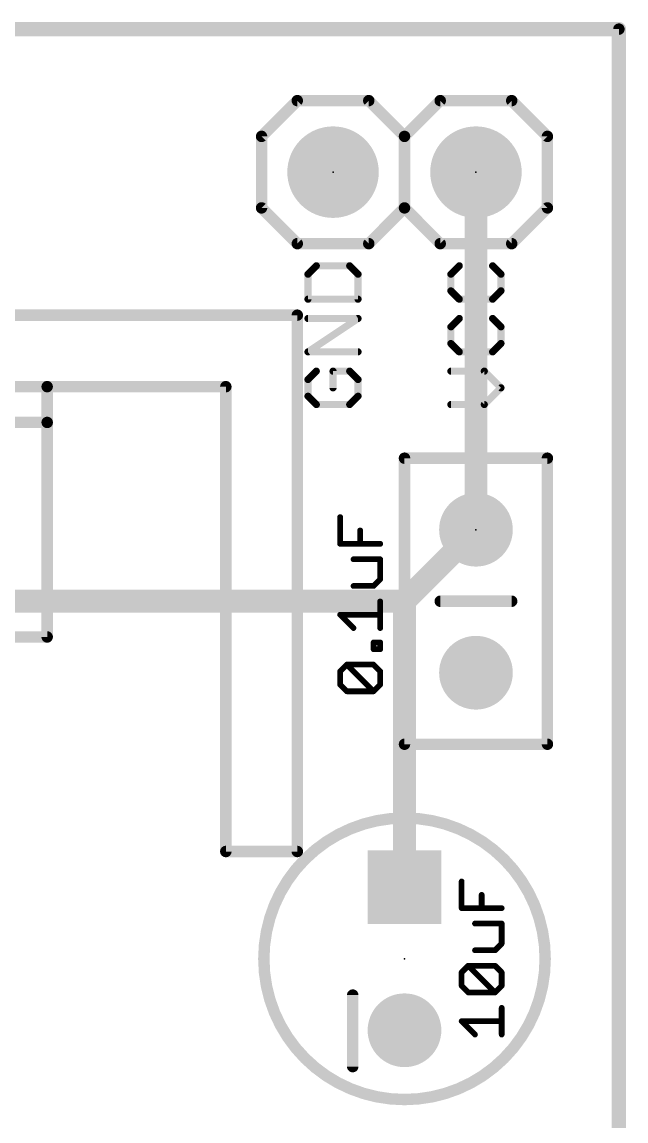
# Model space of a CAD drawing. Extents: x -0.1 to 31.9, y -3 to 31.9.
# Drawn here: x 21.14 to 31.88, y 12.36 to 31.88 of the extents above; entities that cross this region are included whole.
import ezdxf

# ---------------------------------------------------------------- set-up
doc = ezdxf.new("R2010")
doc.units = 0
for name, color, linetype in [('1', 12, 'CONTINUOUS'), ('16', 132, 'CONTINUOUS'), ('17', 110, 'CONTINUOUS'), ('20', 53, 'CONTINUOUS'), ('21', 41, 'CONTINUOUS'), ('23', 53, 'CONTINUOUS'), ('51', 53, 'CONTINUOUS')]:
    doc.layers.add(name, color=color, linetype=linetype)

# ---------------------------------------------------------------- blocks, each defined once
blk = doc.blocks.new('SQUAREP')
blk.add_solid([(-0.5, -0.5), (0.5, -0.5), (-0.5, 0.5), (0.5, 0.5)])
blk = doc.blocks.new('ROUNDP')
at = {"const_width": 0.5}
blk.add_lwpolyline([(0, -0.25, 1), (0, 0.25, 1), (0, -0.25)], format="xyb", dxfattribs=at)
blk = doc.blocks.new('RECT')
blk.add_solid([(-0.5, -0.5), (0.5, -0.5), (-0.5, 0.5), (0.5, 0.5)])

msp = doc.modelspace()

# ---------------------------------------------------------------- linework, layer by layer
at = {"layer": '1', "const_width": 0.4064}
for points in [[(29.21, 22.86), (29.21, 29.21)], [(27.94, 21.59), (29.21, 22.86)], [(20.32, 21.59), (27.94, 21.59)], [(27.94, 21.59), (27.94, 16.51)]]:
    msp.add_lwpolyline(points, dxfattribs=at)
at = {"layer": '1', "const_width": 0.2032}
for points in [[(29.3116, 29.21, 1), (29.1084, 29.21)], [(29.2818, 22.7882, 1), (29.1382, 22.9318)], [(29.1084, 22.86, 1), (29.3116, 22.86)], [(28.0416, 21.59, 1), (27.8384, 21.59)], [(27.8682, 21.6618, 1), (28.0118, 21.5182)], [(27.94, 21.4884, 1), (27.94, 21.6916)], [(27.8384, 16.51, 1), (28.0416, 16.51)]]:
    msp.add_lwpolyline(points, format="xyb", dxfattribs=at)
at = {"layer": '16', "const_width": 0.254}
for points in [[(0, 31.75), (31.75, 31.75)], [(31.75, 31.75), (31.75, 0)]]:
    msp.add_lwpolyline(points, dxfattribs=at)
at = {"layer": '16', "const_width": 0.127}
for points in [[(31.8135, 31.75, 1), (31.6865, 31.75)], [(31.75, 31.6865, 1), (31.75, 31.8135)]]:
    msp.add_lwpolyline(points, format="xyb", dxfattribs=at)
at = {"layer": '20', "const_width": 0.2032}
for points in [[(31.75, 31.75), (0, 31.75)], [(31.75, 0), (31.75, 31.75)]]:
    msp.add_lwpolyline(points, dxfattribs=at)
at = {"layer": '20', "const_width": 0.1016}
for points in [[(31.8008, 31.75, 1), (31.6992, 31.75)], [(31.75, 31.6992, 1), (31.75, 31.8008)]]:
    msp.add_lwpolyline(points, format="xyb", dxfattribs=at)
at = {"layer": '21'}
for points, const_width in [([(26.035, 30.48), (25.4, 29.845)], 0.2032), ([(26.035, 30.48), (27.305, 30.48)], 0.2032), ([(27.305, 30.48), (27.94, 29.845)], 0.2032), ([(28.575, 30.48), (27.94, 29.845)], 0.2032), ([(28.575, 30.48), (29.845, 30.48)], 0.2032), ([(29.845, 30.48), (30.48, 29.845)], 0.2032), ([(25.4, 29.845), (25.4, 28.575)], 0.2032), ([(27.94, 29.845), (27.94, 28.575)], 0.2032), ([(27.94, 29.845), (27.94, 28.575)], 0.2032), ([(30.48, 29.845), (30.48, 28.575)], 0.2032), ([(25.4, 28.575), (26.035, 27.94)], 0.2032), ([(27.94, 28.575), (27.305, 27.94)], 0.2032), ([(27.94, 28.575), (28.575, 27.94)], 0.2032), ([(30.48, 28.575), (29.845, 27.94)], 0.2032), ([(27.305, 27.94), (26.035, 27.94)], 0.2032), ([(29.845, 27.94), (28.575, 27.94)], 0.2032), ([(26.373, 27.5467), (26.2247, 27.3984)], 0.127), ([(26.9662, 27.5467), (26.373, 27.5467)], 0.127), ([(27.1145, 27.3984), (26.9662, 27.5467)], 0.127), ([(28.913, 27.5467), (28.7647, 27.3984)], 0.127), ([(29.6545, 27.3984), (29.5062, 27.5467)], 0.127), ([(26.2247, 27.3984), (26.2247, 26.9535)], 0.127), ([(27.1145, 26.9535), (27.1145, 27.3984)], 0.127), ([(28.7647, 27.3984), (28.7647, 27.1018)], 0.127), ([(29.6545, 27.1018), (29.6545, 27.3984)], 0.127), ([(28.7647, 27.1018), (28.913, 26.9535)], 0.127), ([(29.5062, 26.9535), (29.6545, 27.1018)], 0.127), ([(26.2247, 26.9535), (27.1145, 26.9535)], 0.127), ([(28.913, 26.9535), (29.5062, 26.9535)], 0.127), ([(26.2247, 26.018), (27.1145, 26.6112)], 0.127), ([(27.1145, 26.6112), (26.2247, 26.6112)], 0.127), ([(28.913, 26.6112), (28.7647, 26.4629)], 0.127), ([(29.6545, 26.4629), (29.5062, 26.6112)], 0.127), ([(28.7647, 26.4629), (28.7647, 26.1663)], 0.127), ([(29.6545, 26.1663), (29.6545, 26.4629)], 0.127), ([(28.7647, 26.1663), (28.913, 26.018)], 0.127), ([(29.5062, 26.018), (29.6545, 26.1663)], 0.127), ([(27.1145, 26.018), (26.2247, 26.018)], 0.127), ([(28.913, 26.018), (29.5062, 26.018)], 0.127), ([(26.373, 25.6757), (26.2247, 25.5274)], 0.127), ([(26.2247, 25.5274), (26.2247, 25.2308)], 0.127), ([(26.9662, 25.6757), (26.6696, 25.6757)], 0.127), ([(26.6696, 25.6757), (26.6696, 25.3791)], 0.127), ([(27.1145, 25.5274), (26.9662, 25.6757)], 0.127), ([(27.1145, 25.2308), (27.1145, 25.5274)], 0.127), ([(29.3579, 25.6757), (28.7647, 25.6757)], 0.127), ([(29.6545, 25.3791), (29.3579, 25.6757)], 0.127), ([(11.43, 25.4), (21.59, 25.4)], 0.2032), ([(21.59, 25.4), (21.59, 24.765)], 0.2032), ([(29.3579, 25.0825), (29.6545, 25.3791)], 0.127), ([(26.2247, 25.2308), (26.373, 25.0825)], 0.127), ([(26.9662, 25.0825), (27.1145, 25.2308)], 0.127), ([(26.373, 25.0825), (26.9662, 25.0825)], 0.127), ([(28.7647, 25.0825), (29.3579, 25.0825)], 0.127), ([(21.59, 24.765), (11.43, 24.765)], 0.2032), ([(21.59, 24.765), (21.59, 20.955)], 0.2032), ([(27.94, 19.05), (27.94, 24.13)], 0.2032), ([(27.94, 24.13), (30.48, 24.13)], 0.2032), ([(30.48, 24.13), (30.48, 19.05)], 0.2032), ([(26.7964, 22.6093), (26.7964, 23.0838)], 0.1016), ([(27.1523, 22.6093), (27.1523, 22.8465)], 0.1016), ([(27.5082, 22.6093), (26.7964, 22.6093)], 0.1016), ([(27.5082, 22.3354), (27.0337, 22.3354)], 0.1016), ([(27.5082, 21.9795), (27.5082, 22.3354)], 0.1016), ([(27.0337, 21.8608), (27.3896, 21.8608)], 0.1016), ([(27.3896, 21.8608), (27.5082, 21.9795)], 0.1016), ([(29.845, 21.59), (28.575, 21.59)], 0.2032), ([(27.5082, 21.1124), (27.5082, 21.587)], 0.1016), ([(27.0337, 21.1124), (26.7964, 21.3497)], 0.1016), ([(26.7964, 21.3497), (27.5082, 21.3497)], 0.1016), ([(21.59, 20.955), (11.43, 20.955)], 0.2032), ([(27.3896, 20.7382), (27.3896, 20.8569)], 0.1016), ([(27.3896, 20.8569), (27.5082, 20.8569)], 0.1016), ([(27.5082, 20.8569), (27.5082, 20.7382)], 0.1016), ([(27.5082, 20.7382), (27.3896, 20.7382)], 0.1016), ([(26.7964, 20.3457), (26.915, 20.4643)], 0.1016), ([(26.915, 20.4643), (27.3896, 20.4643)], 0.1016), ([(27.3896, 19.9898), (26.915, 20.4643)], 0.1016), ([(27.3896, 20.4643), (27.5082, 20.3457)], 0.1016), ([(26.7964, 20.1084), (26.7964, 20.3457)], 0.1016), ([(27.5082, 20.3457), (27.5082, 20.1084)], 0.1016), ([(26.915, 19.9898), (26.7964, 20.1084)], 0.1016), ([(27.5082, 20.1084), (27.3896, 19.9898)], 0.1016), ([(27.3896, 19.9898), (26.915, 19.9898)], 0.1016), ([(30.48, 19.05), (27.94, 19.05)], 0.2032), ([(28.9554, 16.139), (28.9554, 16.6136)], 0.1016), ([(29.3113, 16.139), (29.3113, 16.3763)], 0.1016), ([(29.6672, 16.139), (28.9554, 16.139)], 0.1016), ([(29.6672, 15.8652), (29.1927, 15.8652)], 0.1016), ([(29.6672, 15.5093), (29.6672, 15.8652)], 0.1016), ([(29.1927, 15.3906), (29.5486, 15.3906)], 0.1016), ([(29.5486, 15.3906), (29.6672, 15.5093)], 0.1016), ([(28.9554, 14.9981), (29.074, 15.1168)], 0.1016), ([(28.9554, 14.7609), (28.9554, 14.9981)], 0.1016), ([(29.074, 15.1168), (29.5486, 15.1168)], 0.1016), ([(29.5486, 14.6422), (29.074, 15.1168)], 0.1016), ([(29.5486, 15.1168), (29.6672, 14.9981)], 0.1016), ([(29.6672, 14.9981), (29.6672, 14.7609)], 0.1016), ([(27.02, 14.595), (27.02, 13.325)], 0.2032), ([(29.074, 14.6422), (28.9554, 14.7609)], 0.1016), ([(29.5486, 14.6422), (29.074, 14.6422)], 0.1016), ([(29.6672, 14.7609), (29.5486, 14.6422)], 0.1016), ([(29.6672, 13.8938), (29.6672, 14.3683)], 0.1016), ([(29.1927, 13.8938), (28.9554, 14.1311)], 0.1016), ([(28.9554, 14.1311), (29.6672, 14.1311)], 0.1016)]:
    msp.add_lwpolyline(points, dxfattribs=dict(at, const_width=const_width))
for points, const_width in [([(26.035, 30.5308, 1), (26.035, 30.4292)], 0.1016), ([(26.0709, 30.4441, 1), (25.9991, 30.5159)], 0.1016), ([(27.3409, 30.5159, 1), (27.2691, 30.4441)], 0.1016), ([(27.305, 30.4292, 1), (27.305, 30.5308)], 0.1016), ([(28.575, 30.5308, 1), (28.575, 30.4292)], 0.1016), ([(28.6109, 30.4441, 1), (28.5391, 30.5159)], 0.1016), ([(29.8809, 30.5159, 1), (29.8091, 30.4441)], 0.1016), ([(29.845, 30.4292, 1), (29.845, 30.5308)], 0.1016), ([(25.4508, 29.845, 1), (25.3492, 29.845)], 0.1016), ([(25.3641, 29.8809, 1), (25.4359, 29.8091)], 0.1016), ([(27.9908, 29.845, 1), (27.8892, 29.845)], 0.1016), ([(27.9908, 29.845, 1), (27.8892, 29.845)], 0.1016), ([(27.9041, 29.8809, 1), (27.9759, 29.8091)], 0.1016), ([(27.9041, 29.8091, 1), (27.9759, 29.8809)], 0.1016), ([(30.5308, 29.845, 1), (30.4292, 29.845)], 0.1016), ([(30.4441, 29.8091, 1), (30.5159, 29.8809)], 0.1016), ([(25.4359, 28.6109, 1), (25.3641, 28.5391)], 0.1016), ([(25.3492, 28.575, 1), (25.4508, 28.575)], 0.1016), ([(27.9759, 28.6109, 1), (27.9041, 28.5391)], 0.1016), ([(27.8892, 28.575, 1), (27.9908, 28.575)], 0.1016), ([(27.8892, 28.575, 1), (27.9908, 28.575)], 0.1016), ([(27.9759, 28.5391, 1), (27.9041, 28.6109)], 0.1016), ([(30.4292, 28.575, 1), (30.5308, 28.575)], 0.1016), ([(30.5159, 28.5391, 1), (30.4441, 28.6109)], 0.1016), ([(26.035, 27.9908, 1), (26.035, 27.8892)], 0.1016), ([(25.9991, 27.9041, 1), (26.0709, 27.9759)], 0.1016), ([(27.2691, 27.9759, 1), (27.3409, 27.9041)], 0.1016), ([(27.305, 27.8892, 1), (27.305, 27.9908)], 0.1016), ([(28.575, 27.9908, 1), (28.575, 27.8892)], 0.1016), ([(28.5391, 27.9041, 1), (28.6109, 27.9759)], 0.1016), ([(29.8091, 27.9759, 1), (29.8809, 27.9041)], 0.1016), ([(29.845, 27.8892, 1), (29.845, 27.9908)], 0.1016), ([(26.373, 27.5785, 1), (26.373, 27.515)], 0.0635), ([(26.3955, 27.5243, 1), (26.3506, 27.5692)], 0.0635), ([(26.9887, 27.5692, 1), (26.9438, 27.5243)], 0.0635), ([(26.9662, 27.515, 1), (26.9662, 27.5785)], 0.0635), ([(28.9355, 27.5243, 1), (28.8906, 27.5692)], 0.0635), ([(29.5287, 27.5692, 1), (29.4838, 27.5243)], 0.0635), ([(26.2565, 27.3984, 1), (26.193, 27.3984)], 0.0635), ([(26.2023, 27.4209, 1), (26.2472, 27.376)], 0.0635), ([(27.1462, 27.3984, 1), (27.0828, 27.3984)], 0.0635), ([(27.092, 27.376, 1), (27.137, 27.4209)], 0.0635), ([(28.7965, 27.3984, 1), (28.733, 27.3984)], 0.0635), ([(28.7423, 27.4209, 1), (28.7872, 27.376)], 0.0635), ([(29.6863, 27.3984, 1), (29.6228, 27.3984)], 0.0635), ([(29.632, 27.376, 1), (29.677, 27.4209)], 0.0635), ([(28.733, 27.1018, 1), (28.7965, 27.1018)], 0.0635), ([(28.7872, 27.1243, 1), (28.7423, 27.0794)], 0.0635), ([(29.6228, 27.1018, 1), (29.6863, 27.1018)], 0.0635), ([(29.677, 27.0794, 1), (29.632, 27.1243)], 0.0635), ([(26.2247, 26.9853, 1), (26.2247, 26.9218)], 0.0635), ([(26.193, 26.9535, 1), (26.2565, 26.9535)], 0.0635), ([(27.0828, 26.9535, 1), (27.1462, 26.9535)], 0.0635), ([(27.1145, 26.9218, 1), (27.1145, 26.9853)], 0.0635), ([(28.913, 26.9853, 1), (28.913, 26.9218)], 0.0635), ([(28.8906, 26.9311, 1), (28.9355, 26.976)], 0.0635), ([(29.4838, 26.976, 1), (29.5287, 26.9311)], 0.0635), ([(29.5062, 26.9218, 1), (29.5062, 26.9853)], 0.0635), ([(26.2247, 26.6429, 1), (26.2247, 26.5794)], 0.0635), ([(27.1321, 26.5848, 1), (27.0969, 26.6376)], 0.0635), ([(27.1145, 26.5794, 1), (27.1145, 26.6429)], 0.0635), ([(28.9355, 26.5887, 1), (28.8906, 26.6336)], 0.0635), ([(29.5287, 26.6336, 1), (29.4838, 26.5887)], 0.0635), ([(28.7965, 26.4629, 1), (28.733, 26.4629)], 0.0635), ([(28.7423, 26.4853, 1), (28.7872, 26.4404)], 0.0635), ([(29.6863, 26.4629, 1), (29.6228, 26.4629)], 0.0635), ([(29.632, 26.4404, 1), (29.677, 26.4853)], 0.0635), ([(28.733, 26.1663, 1), (28.7965, 26.1663)], 0.0635), ([(28.7872, 26.1888, 1), (28.7423, 26.1439)], 0.0635), ([(29.6228, 26.1663, 1), (29.6863, 26.1663)], 0.0635), ([(29.677, 26.1439, 1), (29.632, 26.1888)], 0.0635), ([(26.2247, 26.0498, 1), (26.2247, 25.9863)], 0.0635), ([(26.2071, 26.0444, 1), (26.2424, 25.9916)], 0.0635), ([(27.1145, 25.9863, 1), (27.1145, 26.0498)], 0.0635), ([(28.913, 26.0498, 1), (28.913, 25.9863)], 0.0635), ([(28.8906, 25.9956, 1), (28.9355, 26.0405)], 0.0635), ([(29.4838, 26.0405, 1), (29.5287, 25.9956)], 0.0635), ([(29.5062, 25.9863, 1), (29.5062, 26.0498)], 0.0635), ([(26.2565, 25.5274, 1), (26.193, 25.5274)], 0.0635), ([(26.2023, 25.5498, 1), (26.2472, 25.5049)], 0.0635), ([(26.3955, 25.6532, 1), (26.3506, 25.6981)], 0.0635), ([(26.7014, 25.6757, 1), (26.6379, 25.6757)], 0.0635), ([(26.6696, 25.7074, 1), (26.6696, 25.6439)], 0.0635), ([(26.9887, 25.6981, 1), (26.9438, 25.6532)], 0.0635), ([(26.9662, 25.6439, 1), (26.9662, 25.7074)], 0.0635), ([(27.1462, 25.5274, 1), (27.0828, 25.5274)], 0.0635), ([(27.092, 25.5049, 1), (27.137, 25.5498)], 0.0635), ([(28.7647, 25.7074, 1), (28.7647, 25.6439)], 0.0635), ([(29.3804, 25.6981, 1), (29.3355, 25.6532)], 0.0635), ([(29.3579, 25.6439, 1), (29.3579, 25.7074)], 0.0635), ([(21.6408, 25.4, 1), (21.5392, 25.4)], 0.1016), ([(21.59, 25.3492, 1), (21.59, 25.4508)], 0.1016), ([(26.6379, 25.3791, 1), (26.7014, 25.3791)], 0.0635), ([(29.677, 25.3566, 1), (29.632, 25.4015)], 0.0635), ([(29.632, 25.3566, 1), (29.677, 25.4015)], 0.0635), ([(26.2472, 25.2532, 1), (26.2023, 25.2083)], 0.0635), ([(26.193, 25.2308, 1), (26.2565, 25.2308)], 0.0635), ([(27.0828, 25.2308, 1), (27.1462, 25.2308)], 0.0635), ([(27.137, 25.2083, 1), (27.092, 25.2532)], 0.0635), ([(26.373, 25.1142, 1), (26.373, 25.0508)], 0.0635), ([(26.3506, 25.06, 1), (26.3955, 25.105)], 0.0635), ([(26.9438, 25.105, 1), (26.9887, 25.06)], 0.0635), ([(26.9662, 25.0508, 1), (26.9662, 25.1142)], 0.0635), ([(28.7647, 25.1142, 1), (28.7647, 25.0508)], 0.0635), ([(29.3355, 25.105, 1), (29.3804, 25.06)], 0.0635), ([(29.3579, 25.0508, 1), (29.3579, 25.1142)], 0.0635), ([(21.6408, 24.765, 1), (21.5392, 24.765)], 0.1016), ([(21.5392, 24.765, 1), (21.6408, 24.765)], 0.1016), ([(21.59, 24.7142, 1), (21.59, 24.8158)], 0.1016), ([(27.9908, 24.13, 1), (27.8892, 24.13)], 0.1016), ([(27.94, 24.1808, 1), (27.94, 24.0792)], 0.1016), ([(30.5308, 24.13, 1), (30.4292, 24.13)], 0.1016), ([(30.48, 24.0792, 1), (30.48, 24.1808)], 0.1016), ([(26.8218, 23.0838, 1), (26.771, 23.0838)], 0.0508), ([(27.1777, 22.8465, 1), (27.1269, 22.8465)], 0.0508), ([(26.7964, 22.6347, 1), (26.7964, 22.5839)], 0.0508), ([(27.5082, 22.5839, 1), (27.5082, 22.6347)], 0.0508), ([(26.771, 22.6093, 1), (26.8218, 22.6093)], 0.0508), ([(27.1269, 22.6093, 1), (27.1777, 22.6093)], 0.0508), ([(27.0337, 22.3608, 1), (27.0337, 22.31)], 0.0508), ([(27.5336, 22.3354, 1), (27.4828, 22.3354)], 0.0508), ([(27.5082, 22.31, 1), (27.5082, 22.3608)], 0.0508), ([(27.0337, 21.8862, 1), (27.0337, 21.8354)], 0.0508), ([(27.3716, 21.8788, 1), (27.4075, 21.8429)], 0.0508), ([(27.3896, 21.8354, 1), (27.3896, 21.8862)], 0.0508), ([(27.4828, 21.9795, 1), (27.5336, 21.9795)], 0.0508), ([(27.5262, 21.9615, 1), (27.4902, 21.9974)], 0.0508), ([(28.575, 21.6408, 1), (28.575, 21.5392)], 0.1016), ([(29.845, 21.5392, 1), (29.845, 21.6408)], 0.1016), ([(27.5336, 21.587, 1), (27.4828, 21.587)], 0.0508), ([(26.8144, 21.3677, 1), (26.7784, 21.3317)], 0.0508), ([(26.7964, 21.3751, 1), (26.7964, 21.3243)], 0.0508), ([(27.5082, 21.3243, 1), (27.5082, 21.3751)], 0.0508), ([(27.0157, 21.0945, 1), (27.0516, 21.1304)], 0.0508), ([(27.4828, 21.1124, 1), (27.5336, 21.1124)], 0.0508), ([(21.5392, 20.955, 1), (21.6408, 20.955)], 0.1016), ([(21.59, 20.9042, 1), (21.59, 21.0058)], 0.1016), ([(27.415, 20.8569, 1), (27.3642, 20.8569)], 0.0508), ([(27.3896, 20.8823, 1), (27.3896, 20.8315)], 0.0508), ([(27.5336, 20.8569, 1), (27.4828, 20.8569)], 0.0508), ([(27.5082, 20.8315, 1), (27.5082, 20.8823)], 0.0508), ([(27.3896, 20.7636, 1), (27.3896, 20.7128)], 0.0508), ([(27.3642, 20.7382, 1), (27.415, 20.7382)], 0.0508), ([(27.4828, 20.7382, 1), (27.5336, 20.7382)], 0.0508), ([(27.5082, 20.7128, 1), (27.5082, 20.7636)], 0.0508), ([(26.915, 20.4897, 1), (26.915, 20.4389)], 0.0508), ([(26.933, 20.4823, 1), (26.8971, 20.4464)], 0.0508), ([(26.933, 20.4464, 1), (26.8971, 20.4823)], 0.0508), ([(27.4075, 20.4823, 1), (27.3716, 20.4464)], 0.0508), ([(27.3896, 20.4389, 1), (27.3896, 20.4897)], 0.0508), ([(26.7784, 20.3637, 1), (26.8144, 20.3277)], 0.0508), ([(26.8218, 20.3457, 1), (26.771, 20.3457)], 0.0508), ([(27.5336, 20.3457, 1), (27.4828, 20.3457)], 0.0508), ([(27.4902, 20.3277, 1), (27.5262, 20.3637)], 0.0508), ([(26.8144, 20.1264, 1), (26.7784, 20.0905)], 0.0508), ([(26.771, 20.1084, 1), (26.8218, 20.1084)], 0.0508), ([(27.4828, 20.1084, 1), (27.5336, 20.1084)], 0.0508), ([(27.5262, 20.0905, 1), (27.4902, 20.1264)], 0.0508), ([(26.915, 20.0152, 1), (26.915, 19.9644)], 0.0508), ([(26.8971, 19.9718, 1), (26.933, 20.0078)], 0.0508), ([(27.3716, 20.0078, 1), (27.4075, 19.9718)], 0.0508), ([(27.3716, 19.9718, 1), (27.4075, 20.0078)], 0.0508), ([(27.3896, 19.9644, 1), (27.3896, 20.0152)], 0.0508), ([(27.94, 19.1008, 1), (27.94, 18.9992)], 0.1016), ([(30.48, 18.9992, 1), (30.48, 19.1008)], 0.1016), ([(27.8892, 19.05, 1), (27.9908, 19.05)], 0.1016), ([(30.4292, 19.05, 1), (30.5308, 19.05)], 0.1016), ([(27.94, 12.74, 1), (27.94, 17.74, 1), (27.94, 12.74)], 0.2032), ([(28.9808, 16.6136, 1), (28.93, 16.6136)], 0.0508), ([(29.3367, 16.3763, 1), (29.2859, 16.3763)], 0.0508), ([(28.9554, 16.1644, 1), (28.9554, 16.1136)], 0.0508), ([(28.93, 16.139, 1), (28.9808, 16.139)], 0.0508), ([(29.2859, 16.139, 1), (29.3367, 16.139)], 0.0508), ([(29.6672, 16.1136, 1), (29.6672, 16.1644)], 0.0508), ([(29.1927, 15.8906, 1), (29.1927, 15.8398)], 0.0508), ([(29.6926, 15.8652, 1), (29.6418, 15.8652)], 0.0508), ([(29.6672, 15.8398, 1), (29.6672, 15.8906)], 0.0508), ([(29.1927, 15.416, 1), (29.1927, 15.3652)], 0.0508), ([(29.5306, 15.4086, 1), (29.5665, 15.3727)], 0.0508), ([(29.5486, 15.3652, 1), (29.5486, 15.416)], 0.0508), ([(29.6418, 15.5093, 1), (29.6926, 15.5093)], 0.0508), ([(29.6852, 15.4913, 1), (29.6492, 15.5272)], 0.0508), ([(28.9808, 14.9981, 1), (28.93, 14.9981)], 0.0508), ([(28.9374, 15.0161, 1), (28.9734, 14.9802)], 0.0508), ([(29.074, 15.1422, 1), (29.074, 15.0914)], 0.0508), ([(29.092, 15.1347, 1), (29.0561, 15.0988)], 0.0508), ([(29.092, 15.0988, 1), (29.0561, 15.1347)], 0.0508), ([(29.5665, 15.1347, 1), (29.5306, 15.0988)], 0.0508), ([(29.5486, 15.0914, 1), (29.5486, 15.1422)], 0.0508), ([(29.6926, 14.9981, 1), (29.6418, 14.9981)], 0.0508), ([(29.6492, 14.9802, 1), (29.6852, 15.0161)], 0.0508), ([(27.0708, 14.595, 1), (26.9692, 14.595)], 0.1016), ([(28.9734, 14.7788, 1), (28.9374, 14.7429)], 0.0508), ([(28.93, 14.7609, 1), (28.9808, 14.7609)], 0.0508), ([(29.074, 14.6676, 1), (29.074, 14.6168)], 0.0508), ([(29.0561, 14.6243, 1), (29.092, 14.6602)], 0.0508), ([(29.5306, 14.6602, 1), (29.5665, 14.6243)], 0.0508), ([(29.5306, 14.6243, 1), (29.5665, 14.6602)], 0.0508), ([(29.5486, 14.6168, 1), (29.5486, 14.6676)], 0.0508), ([(29.6418, 14.7609, 1), (29.6926, 14.7609)], 0.0508), ([(29.6852, 14.7429, 1), (29.6492, 14.7788)], 0.0508), ([(29.6926, 14.3683, 1), (29.6418, 14.3683)], 0.0508), ([(28.9734, 14.149, 1), (28.9374, 14.1131)], 0.0508), ([(28.9554, 14.1565, 1), (28.9554, 14.1057)], 0.0508), ([(29.6672, 14.1057, 1), (29.6672, 14.1565)], 0.0508), ([(29.1747, 13.8758, 1), (29.2106, 13.9118)], 0.0508), ([(29.6418, 13.8938, 1), (29.6926, 13.8938)], 0.0508), ([(26.9692, 13.325, 1), (27.0708, 13.325)], 0.1016)]:
    msp.add_lwpolyline(points, format="xyb", dxfattribs=dict(at, const_width=const_width))
at = {"layer": '23'}
for p in [(26.67, 29.21), (29.21, 29.21), (29.21, 22.86), (27.94, 15.24)]:
    msp.add_point(p, dxfattribs=at)
at = {"layer": '51', "const_width": 0.2032}
for points in [[(26.035, 26.67), (6.985, 26.67)], [(26.035, 17.145), (26.035, 26.67)], [(21.59, 25.4), (24.765, 25.4)], [(24.765, 25.4), (24.765, 17.145)], [(24.765, 17.145), (26.035, 17.145)]]:
    msp.add_lwpolyline(points, dxfattribs=at)
at = {"layer": '51', "const_width": 0.1016}
for points in [[(26.0858, 26.67, 1), (25.9842, 26.67)], [(26.035, 26.6192, 1), (26.035, 26.7208)], [(21.59, 25.4508, 1), (21.59, 25.3492)], [(24.8158, 25.4, 1), (24.7142, 25.4)], [(24.765, 25.3492, 1), (24.765, 25.4508)], [(24.765, 17.1958, 1), (24.765, 17.0942)], [(24.7142, 17.145, 1), (24.8158, 17.145)], [(25.9842, 17.145, 1), (26.0858, 17.145)], [(26.035, 17.0942, 1), (26.035, 17.1958)]]:
    msp.add_lwpolyline(points, format="xyb", dxfattribs=at)

# ---------------------------------------------------------------- block references
at = {"layer": '17'}
for name, p, xscale, yscale, rotation in [('ROUNDP', (26.67, 29.21), 1.6256, 1.6256, 90), ('ROUNDP', (26.67, 29.21), 1.6256, 1.6256, 90), ('ROUNDP', (29.21, 29.21), 1.6256, 1.6256, 90), ('ROUNDP', (29.21, 29.21), 1.6256, 1.6256, 90), ('ROUNDP', (29.21, 22.86), 1.3096, 1.3096, 270), ('ROUNDP', (29.21, 22.86), 1.3096, 1.3096, 270), ('ROUNDP', (29.21, 20.32), 1.3096, 1.3096, 270), ('ROUNDP', (29.21, 20.32), 1.3096, 1.3096, 270), ('SQUAREP', (27.94, 16.51), 1.3096, 1.3096, 90), ('SQUAREP', (27.94, 16.51), 1.3096, 1.3096, 90), ('ROUNDP', (27.94, 13.97), 1.3096, 1.3096, 90), ('ROUNDP', (27.94, 13.97), 1.3096, 1.3096, 90)]:
    msp.add_blockref(name, p, dxfattribs=dict(at, xscale=xscale, yscale=yscale, rotation=rotation))
at = {"layer": '51', "xscale": 0.508, "yscale": 0.508}
for p in [(26.67, 29.21), (29.21, 29.21)]:
    msp.add_blockref('RECT', p, dxfattribs=at)

doc.saveas('drawing.dxf')
